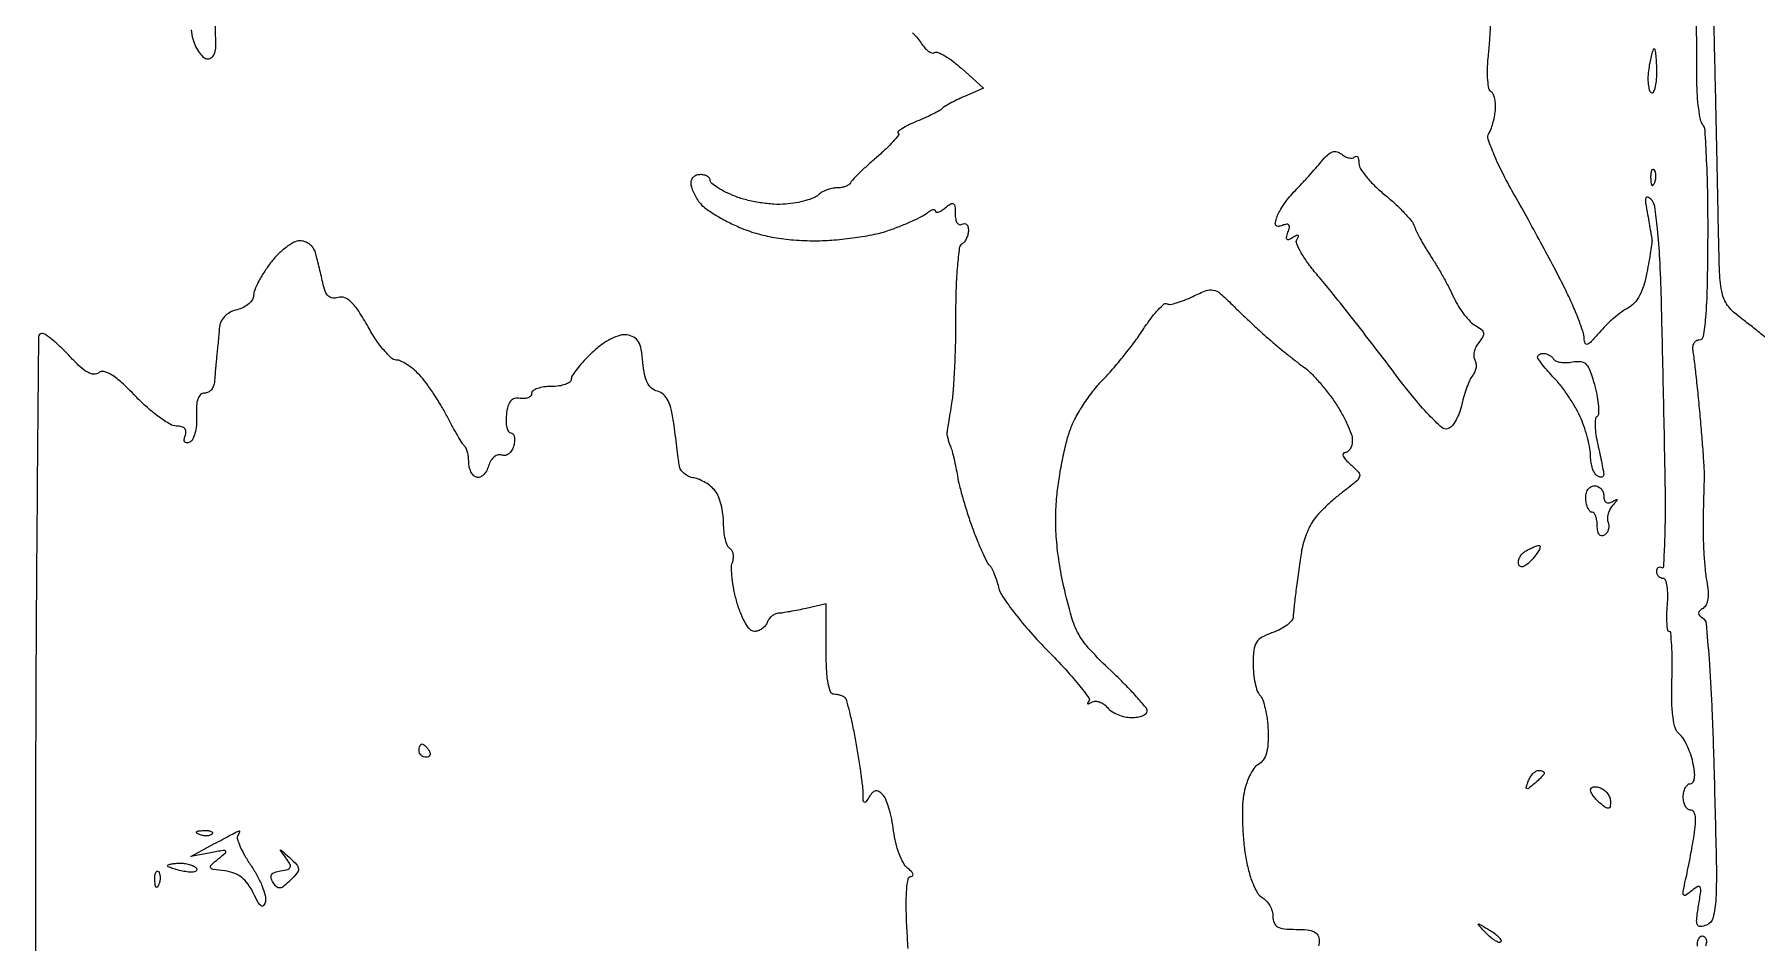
# Model space of a CAD drawing. Extents: x 0 to 102, y 0 to 135.
# Drawn here: x -0.01 to 22, y 86.46 to 98.07 of the extents above; entities that cross this region are included whole.
import ezdxf

# ---------------------------------------------------------------- set-up
doc = ezdxf.new("R2010")
doc.units = 0
doc.header["$MEASUREMENT"] = 0

msp = doc.modelspace()

# ---------------------------------------------------------------- linework, layer by layer
for points in [[(22.130493, 94.182888, 0.001125), (21.983093, 94.300527, 0.001137), (21.845021, 94.409701, 0.002739), (21.7422, 94.489715, -0.08686), (21.620075, 94.623011, -0.098169), (21.556956, 94.784456, -0.036833), (21.528137, 95.062305, -0.003126), (21.511272, 95.780875, 0.000928), (21.500572, 96.341881, 0.000353), (21.483636, 97.124553, 0.000349), (21.464035, 97.975234, 0.000427), (21.444474, 98.7705, -0.000319), (21.42625, 99.504967, -0.000426), (21.410695, 100.171952, -0.000297), (21.398456, 100.731427, -0.004389), (21.396002, 100.9278, -0.001677), (21.395936, 101.10588, -0.00023), (21.397216, 101.477421, -0.000264), (21.399167, 101.917539, -0.000223), (21.401684, 102.383051), (21.408468, 103.542202), (21.656169, 103.718581), (21.90387, 103.89496), (22.022662, 103.65923, -0.017515)], [(21.206612, 101.178816, -0.000076), (21.221642, 99.355609, -0.000035), (21.234118, 97.800358, -0.001457), (21.2358, 97.466559, 0.014721), (21.241549, 97.28448, 0.018373), (21.258058, 97.116125, 0.016823), (21.281509, 96.977961, 0.118568), (21.310205, 96.916659, -0.154155), (21.339445, 96.84081, -0.003722), (21.360238, 96.460306, -0.007783), (21.374479, 96.009529, -0.005172), (21.377413, 95.49225, -0.00365), (21.369546, 94.835079, -0.016141), (21.349612, 94.448717, -0.019456), (21.319656, 94.205881, -0.367623), (21.265452, 94.1598, 0.150265), (21.227447, 94.148115, 0.12377), (21.199105, 94.11631, 0.099373), (21.18513, 94.068349, 0.068774), (21.18807, 94.01175, -0.017998), (21.202329, 93.919427, -0.002019), (21.226324, 93.70838, -0.002449), (21.252642, 93.456894, -0.001985), (21.278479, 93.1869, -0.002632), (21.301669, 92.918436, -0.003395), (21.319995, 92.671633, -0.002589), (21.33287, 92.464727, -0.029724), (21.332669, 92.3832, 0.008173), (21.32927, 92.308617, 0.001292), (21.325367, 92.162035, 0.001434), (21.321709, 91.989247, 0.001253), (21.318854, 91.808497, 0.010811), (21.320456, 91.616337, 0.008605), (21.330234, 91.409176, 0.008716), (21.34595, 91.217487, 0.021555), (21.36595, 91.077935, -0.028103), (21.382112, 90.953585, -0.052975), (21.378798, 90.852549, -0.070983), (21.357227, 90.777637, -0.149889), (21.317766, 90.732613, 0.048312), (21.275045, 90.700129, 0.194078), (21.26132, 90.671032, 0.213269), (21.27218, 90.642432, 0.058588), (21.310828, 90.611774, -0.235036), (21.356537, 90.538138, -0.004679), (21.394807, 90.08621, -0.008532), (21.429662, 89.486523, -0.00323), (21.458637, 88.647857, -0.001557), (21.487763, 87.481184, -0.017755), (21.481471, 87.020649, -0.047038), (21.446966, 86.781297, -0.246627), (21.362031, 86.68461, -0.069734), (21.283339, 86.66642, -0.329103), (21.246132, 86.689128, -0.1267), (21.236916, 86.757026, -0.010932), (21.261351, 86.931672, 0.006867), (21.288303, 87.113516, 0.140488), (21.280321, 87.167895, 0.448928), (21.250122, 87.177302, 0.037139), (21.174459, 87.12372, -0.023417), (21.096754, 87.065428, -0.440281), (21.070212, 87.071719, -0.177606), (21.063621, 87.113337, -0.007191), (21.095746, 87.2649, 0.005685), (21.121521, 87.384726, 0.002816), (21.151644, 87.537338, 0.002794), (21.18111, 87.695974, 0.004088), (21.205122, 87.83595, 0.019384), (21.222395, 87.975722, 0.055544), (21.219777, 88.073399, 0.102301), (21.198972, 88.131907, 0.262077), (21.161139, 88.1532, -0.172045), (21.12461, 88.166153, -0.093867), (21.093523, 88.202902, -0.07429), (21.072493, 88.257673, -0.05463), (21.0654, 88.3224, -0.052004), (21.072152, 88.387138, -0.071896), (21.092226, 88.441897, -0.091877), (21.121868, 88.478692, -0.179231), (21.156722, 88.4916, 0.259711), (21.191116, 88.510757, 0.110681), (21.208972, 88.562223, 0.060204), (21.208395, 88.647212, 0.022293), (21.18792, 88.765341, 0.029151), (21.156638, 88.876428, 0.028584), (21.11248, 88.983877, 0.029821), (21.062838, 89.073315, 0.088191), (21.015531, 89.124891, -0.155771), (20.964998, 89.197328, -0.041406), (20.934252, 89.336582, -0.029728), (20.919022, 89.538996, -0.011094), (20.920883, 89.824152, 0.007978), (20.923883, 90.059364, 0.013291), (20.917984, 90.257373, 0.006905), (20.906637, 90.418821, 0.390389), (20.886276, 90.437502, -0.370248), (20.867146, 90.453853, -0.021231), (20.857821, 90.536835, -0.024107), (20.8555, 90.64606, -0.014407), (20.862743, 90.7758, 0.022792), (20.867805, 90.905514, 0.037594), (20.858855, 91.014795, 0.044703), (20.83923, 91.092881, 0.319013), (20.809217, 91.1142, -0.108167), (20.777849, 91.121066, -0.099656), (20.751151, 91.140518, -0.095556), (20.733249, 91.169589, -0.090603), (20.727, 91.203793, -0.07472), (20.731711, 91.235144, -0.151634), (20.745638, 91.255532, -0.187629), (20.766318, 91.26192, -0.121301), (20.79045, 91.254115, 0.569308), (20.815501, 91.267185, 0.003814), (20.829603, 91.565728, 0.008961), (20.837486, 91.929761, 0.005101), (20.834636, 92.370072, 0.000734), (20.82508, 92.896722, 0.000428), (20.812147, 93.528531, 0.000428), (20.79811, 94.161382, 0.000723), (20.78513, 94.691526, 0.005936), (20.766013, 95.197071, 0.013231), (20.736738, 95.580879, 0.01142), (20.700694, 95.866738, 0.160643), (20.654758, 95.957882, 0.099381), (20.610962, 95.987034, 0.461756), (20.587383, 95.974877, 0.094445), (20.584799, 95.912344, 0.009509), (20.609569, 95.764556, -0.001996), (20.630715, 95.649066, -0.002729), (20.648776, 95.544877, -0.001778), (20.663152, 95.457262, -0.031657), (20.665886, 95.4288, -0.045928), (20.664136, 95.399329, -0.001812), (20.647459, 95.292405, -0.003194), (20.626425, 95.165877, -0.002251), (20.601226, 95.023877, -0.029311), (20.561325, 94.859929, -0.049222), (20.506746, 94.729275, -0.060159), (20.438189, 94.632066, -0.090249), (20.356146, 94.568868, 0.040293), (20.27427, 94.517889, 0.017861), (20.174673, 94.438469, 0.017543), (20.074616, 94.346379, 0.022616), (19.989792, 94.254691, -0.010526), (19.889511, 94.140896, -0.113395), (19.839229, 94.106381, -0.420458), (19.810942, 94.119023, -0.083626), (19.799442, 94.179602, 0.075626), (19.784812, 94.263971, 0.011298), (19.726355, 94.426501, 0.012486), (19.647591, 94.616586, 0.010475), (19.554907, 94.814102, 0.00614), (19.434538, 95.049911, 0.002595), (19.267434, 95.363621, 0.002567), (19.08546, 95.696909, 0.00335), (18.915391, 95.999813, -0.011314), (18.761813, 96.283852, -0.019174), (18.647971, 96.529032, -0.015809), (18.572446, 96.72683, -0.225379), (18.580537, 96.799934, 0.049437), (18.606249, 96.852519, 0.019838), (18.631181, 96.928692, 0.0194), (18.651743, 97.013503, 0.023214), (18.664238, 97.094733, 0.038404), (18.666511, 97.171883, 0.044805), (18.65651, 97.24449, 0.050378), (18.636755, 97.302717, 0.148441), (18.609096, 97.334095, -0.210279), (18.581757, 97.373825, -0.025953), (18.567124, 97.480525, -0.027077), (18.563035, 97.615628, -0.019242), (18.572482, 97.766904, 0.007847), (18.588779, 97.95783, 0.003077), (18.605498, 98.221592, 0.003045)], [(1.991931, 98.123125, 0.033877), (2.015108, 98.0091, 0.041501), (2.050695, 97.911975, 0.052337), (2.099781, 97.829854, 0.061909), (2.154173, 97.773421, 0.171696), (2.205388, 97.7553, 0.175041), (2.258212, 97.774377, 0.139338), (2.292702, 97.824709, 0.075856), (2.308236, 97.913891, 0.023059), (2.304786, 98.0514, -0.042258), (2.30679, 98.202409, -0.060451)], [(11.211442, 98.085333, -0.043057), (11.269725, 98.029511, -0.040685), (11.318817, 97.963517, 0.03831), (11.36515, 97.90061, 0.057146), (11.415315, 97.854323, 0.074932), (11.461557, 97.830163, 0.225052), (11.496058, 97.834003, -0.247852), (11.538692, 97.836892, -0.028732), (11.626688, 97.791561, -0.029195), (11.73174, 97.720991, -0.019735), (11.843125, 97.629181), (12.120667, 97.381392), (11.876584, 97.273968, 0.009512), (11.780026, 97.22926, 0.011702), (11.691774, 97.183757, 0.010193), (11.619747, 97.142533, 0.07933), (11.5902, 97.117719, -0.088227), (11.559547, 97.092886, -0.009574), (11.478762, 97.050238, -0.011501), (11.379659, 97.003147, -0.009037), (11.270237, 96.95656, 0.01594), (11.166494, 96.910688, 0.029092), (11.085559, 96.865802, 0.033186), (11.03241, 96.826979, 0.440281), (11.031456, 96.805344, -0.378303), (11.033138, 96.77827, -0.016513), (10.967524, 96.699459, -0.021013), (10.875712, 96.604645, -0.012565), (10.759218, 96.499482, 0.006721), (10.637998, 96.392596, 0.009012), (10.531207, 96.292287, 0.006628), (10.444921, 96.206004, 0.088715), (10.4199, 96.16905, -0.148176), (10.398851, 96.144682, -0.053407), (10.357322, 96.124238, -0.04716), (10.304124, 96.110287, -0.04058), (10.24647, 96.1056, 0.05336), (10.184209, 96.098937, 0.038504), (10.117238, 96.078936, 0.03911), (10.055796, 96.049608, 0.065559), (10.01047, 96.01483, -0.102777), (9.954389, 95.978042, -0.025695), (9.850014, 95.942949, -0.025159), (9.723924, 95.914399, -0.022962), (9.5917, 95.897591, -0.036779), (9.443098, 95.89655, -0.021795), (9.266858, 95.916034, -0.02174), (9.091768, 95.951009, -0.03466), (8.94645, 95.997546, -0.019182), (8.824919, 96.051466, -0.02768), (8.722392, 96.108987, -0.026596), (8.64674, 96.162973, -0.228301), (8.6292, 96.199386, 0.164718), (8.619458, 96.228154, 0.095686), (8.591923, 96.252647, 0.076763), (8.550837, 96.2692, 0.057502), (8.5023, 96.2748, 0.082322), (8.454038, 96.2668, 0.094467), (8.413467, 96.243736, 0.103507), (8.386844, 96.209377, 0.120167), (8.378091, 96.16905, 0.071729), (8.386718, 96.118379, 0.027774), (8.412359, 96.051756, 0.026804), (8.448598, 95.981552, 0.029897), (8.490971, 95.918253, 0.072591), (8.559333, 95.851137, 0.019121), (8.686802, 95.765229, 0.018998), (8.841019, 95.677584, 0.018465), (9.002895, 95.601003, 0.030568), (9.215267, 95.52496, 0.026884), (9.444599, 95.471512, 0.024996), (9.694495, 95.440052, 0.019361), (9.968664, 95.430031, 0.019691), (10.212434, 95.440168, 0.014897), (10.478649, 95.469767, 0.015125), (10.727296, 95.512645, 0.033515), (10.912733, 95.563572, 0.010868), (11.06603, 95.620707, 0.011826), (11.212391, 95.682959, 0.011357), (11.334961, 95.741942, 0.055432), (11.399183, 95.784199, -0.033581), (11.440078, 95.813741, -0.081438), (11.47434, 95.828063, -0.181763), (11.496072, 95.825306, -0.278107), (11.5056, 95.8095, 0.341777), (11.516791, 95.79504, 0.144806), (11.542877, 95.795931, 0.064878), (11.583739, 95.815736, 0.027963), (11.6325, 95.8518, -0.028711), (11.701699, 95.90282, -0.291908), (11.735777, 95.903156, -0.236876), (11.755346, 95.871056, -0.020574), (11.7594, 95.772566, 0.044899), (11.765435, 95.705491, 0.097701), (11.784251, 95.657585, 0.175855), (11.812026, 95.636313, 0.21812), (11.844, 95.6403, -0.131946), (11.87614, 95.649933, -0.190139), (11.903749, 95.63995, -0.14379), (11.922371, 95.610405, -0.069308), (11.9286, 95.565686, -0.058884), (11.922412, 95.51332, -0.05055), (11.904094, 95.460917, -0.053046), (11.87712, 95.416252, -0.092246), (11.845174, 95.387226, 0.226036), (11.812114, 95.335943, 0.009097), (11.787196, 95.109971, 0.014409), (11.769809, 94.833555, 0.009501), (11.765032, 94.515083, -0.006062), (11.762278, 94.176102, -0.006001), (11.751311, 93.836141, -0.005905), (11.734632, 93.538937, -0.023031), (11.713712, 93.3561, 0.000331), (11.692388, 93.223386, 0.000463), (11.673508, 93.104679, 0.000277), (11.657746, 93.004623, 0.006103), (11.653523, 92.9754, 0.081437), (11.654271, 92.951471, 0.01498), (11.664105, 92.908249, 0.015735), (11.678867, 92.857886, 0.013746), (11.697388, 92.8062, -0.026103), (11.719161, 92.740362, -0.008714), (11.744246, 92.642023, -0.008646), (11.768282, 92.531975, -0.009757), (11.787463, 92.4255, 0.02281), (11.813637, 92.299194, 0.0082), (11.861982, 92.121997, 0.008115), (11.921387, 91.929257, 0.009532), (11.984094, 91.7487, 0.007879), (12.047986, 91.583526, 0.010829), (12.110941, 91.437282, 0.007745), (12.16768, 91.317893, 0.115897), (12.196843, 91.282553, -0.112823), (12.222364, 91.252004, -0.019325), (12.254284, 91.182885, -0.020207), (12.28591, 91.097197, -0.016817), (12.312706, 91.003848, 0.088491), (12.369075, 90.878441, 0.015197), (12.5233, 90.666624, 0.016139), (12.722214, 90.426598, 0.013792), (12.946602, 90.186634, -0.009631), (13.162923, 89.959121, -0.015795), (13.336046, 89.757434, -0.009589), (13.467314, 89.587798, -0.356557), (13.465238, 89.542325, 0.048297), (13.450327, 89.522049, 0.519928), (13.453839, 89.514213, 0.161049), (13.470561, 89.516379, 0.017705), (13.505264, 89.534605, -0.134312), (13.549884, 89.546092, -0.081458), (13.60389, 89.536397, -0.071293), (13.658822, 89.507623, -0.063388), (13.705973, 89.463569, 0.077571), (13.760641, 89.415306, 0.044411), (13.838893, 89.374603, 0.043082), (13.926974, 89.346896, 0.054719), (14.011659, 89.3376, 0.037816), (14.088686, 89.343434, 0.056696), (14.153715, 89.361044, 0.074465), (14.198115, 89.386844, 0.227758), (14.2128, 89.41741, 0.176254), (14.195222, 89.465728, 0.007894), (14.077249, 89.601975, 0.012453), (13.928158, 89.760631, 0.008508), (13.751351, 89.933641, -0.015859), (13.48065, 90.206431, -0.059586), (13.338697, 90.400796, -0.058426), (13.245186, 90.625057, -0.014856), (13.148023, 91.007775, -0.015759), (13.088628, 91.321004, -0.019551), (13.054062, 91.615631, -0.020814), (13.043981, 91.895005, -0.023679), (13.05814, 92.162395, -0.01381), (13.086721, 92.384686, -0.010656), (13.129709, 92.625293, -0.010801), (13.17955, 92.848477, -0.02522), (13.228764, 93.012353, -0.038461), (13.295254, 93.16162, -0.020278), (13.399026, 93.336121, -0.020057), (13.520382, 93.507136, -0.029086), (13.641794, 93.646853, 0.015604), (13.771429, 93.788153, 0.00912), (13.918226, 93.96496, 0.009114), (14.058832, 94.14746, 0.015259), (14.169422, 94.306462, -0.016547), (14.263442, 94.440902, -0.026834), (14.352938, 94.547795, -0.025213), (14.429496, 94.621985, -0.329406), (14.466648, 94.62507, 0.182937), (14.506809, 94.617276, 0.026212), (14.589935, 94.63609, 0.026923), (14.689998, 94.670233, 0.020022), (14.796477, 94.718129, -0.023397), (14.965386, 94.792741, -0.145539), (15.058713, 94.800234, -0.128371), (15.146799, 94.756123, -0.016641), (15.301654, 94.611021, 0.005703), (15.411501, 94.503484, 0.003398), (15.544577, 94.377869, 0.0034), (15.678904, 94.254482, 0.005874), (15.792517, 94.153943, 0.005441), (15.901448, 94.061857, 0.004342), (16.020827, 93.964878, 0.00439), (16.132939, 93.877007, 0.011047), (16.216552, 93.815543, -0.044453), (16.297988, 93.746859, -0.015037), (16.40395, 93.633396, -0.014821), (16.514137, 93.5003, -0.016484), (16.612237, 93.365444, -0.020072), (16.697657, 93.227917, -0.02139), (16.769846, 93.086814, -0.021572), (16.821193, 92.960818, -0.086172), (16.8354, 92.878994, -0.060081), (16.828141, 92.818804, -0.078857), (16.806746, 92.767835, -0.097033), (16.77506, 92.733704, -0.158575), (16.737855, 92.7216, 0.316752), (16.717717, 92.70742, 0.204445), (16.719484, 92.677785, 0.072092), (16.752759, 92.629851, 0.026404), (16.812292, 92.572441, -0.028944), (16.913792, 92.473562, -0.26282), (16.927174, 92.415517, -0.151442), (16.886292, 92.354197, -0.008699), (16.706004, 92.212891, 0.017663), (16.591679, 92.11993, 0.015246), (16.478277, 92.0146, 0.015509), (16.381301, 91.912728, 0.042328), (16.321525, 91.8333, 0.033891), (16.278529, 91.753232, 0.019452), (16.237241, 91.651674, 0.019369), (16.203533, 91.545903, 0.030412), (16.183747, 91.4526, 0.001463), (16.169246, 91.353457, 0.000743), (16.151556, 91.228674, 0.000738), (16.133688, 91.099883, 0.001104), (16.11849, 90.9873, 0.003164), (16.105197, 90.882053, 0.00308), (16.093111, 90.775697, 0.003037), (16.083633, 90.682105, 0.011465), (16.079401, 90.623349, -0.168297), (16.05991, 90.574897, -0.050296), (16.001033, 90.519566, -0.044169), (15.917738, 90.466695, -0.035481), (15.8202, 90.424723, 0.039529), (15.682737, 90.36425, 0.129168), (15.610663, 90.297055, 0.113964), (15.575996, 90.19797, 0.027409), (15.5664, 90.023044, 0.025766), (15.572918, 89.896647, 0.02849), (15.592416, 89.775827, 0.029568), (15.620755, 89.675804, 0.113025), (15.654966, 89.621274, -0.115241), (15.690161, 89.564625, -0.025125), (15.72172, 89.453294, -0.024912), (15.745858, 89.317694, -0.021627), (15.757844, 89.173796, -0.022817), (15.756863, 89.003825, -0.056183), (15.736559, 88.880858, -0.080504), (15.696261, 88.794489, -0.116364), (15.634407, 88.737795, 0.114661), (15.577921, 88.686371, 0.039503), (15.522205, 88.590173, 0.036783), (15.475476, 88.470575, 0.035067), (15.445879, 88.343503, 0.032971), (15.431576, 88.189841, 0.014514), (15.432011, 87.985556, 0.014291), (15.445013, 87.768169, 0.018616), (15.469975, 87.570394, 0.021793), (15.509697, 87.380639, 0.032398), (15.562221, 87.21929, 0.036899), (15.621628, 87.097321, 0.134191), (15.682524, 87.03744, -0.079871), (15.735194, 86.995746, -0.056213), (15.779758, 86.934557, -0.055684), (15.809985, 86.864225, -0.073799), (15.8202, 86.795396, 0.093108), (15.835584, 86.713499, 0.174503), (15.879306, 86.663335, 0.104777), (15.963453, 86.637344, 0.022703), (16.1163, 86.6304, -0.024071), (16.25998, 86.623479, -0.088364), (16.347333, 86.599064, -0.153019), (16.394822, 86.554602, -0.129371), (16.4124, 86.487803, -0.082555), (16.401263, 86.42081, -0.034094)], [(11.158105, 86.386574, -0.004064), (11.142148, 86.65155, -0.009467), (11.132842, 86.932722, -0.024059), (11.139774, 87.136783, -0.026961), (11.158887, 87.276478, -0.359631), (11.196075, 87.3072, 0.232104), (11.216449, 87.317196, 0.271817), (11.219155, 87.338264, 0.094262), (11.196382, 87.372198, 0.03016), (11.15098, 87.41295, -0.10365), (11.096606, 87.478421, -0.031775), (11.043561, 87.596263, -0.030282), (10.999525, 87.739177, -0.028967), (10.972287, 87.888494, 0.020151), (10.94789, 88.037014, 0.022562), (10.912281, 88.177508, 0.022601), (10.871508, 88.293311, 0.100756), (10.831953, 88.353087, 0.06266), (10.782877, 88.391194, 0.179254), (10.741051, 88.39882, 0.162606), (10.701614, 88.377439, 0.049551), (10.659822, 88.322759, -0.017398), (10.617628, 88.259517, -0.380483), (10.597592, 88.255027, -0.25996), (10.584468, 88.276172, -0.011464), (10.582325, 88.365767, 0.028437), (10.576817, 88.460906, 0.005437), (10.555127, 88.632727, 0.00578), (10.525273, 88.832962, 0.005291), (10.489966, 89.038464, 0.00661), (10.45135, 89.235069, 0.009477), (10.411536, 89.40813, 0.005847), (10.373901, 89.55147, 0.129959), (10.352436, 89.588364, 0.082583), (10.328052, 89.605795, 0.037169), (10.291424, 89.620488, 0.03549), (10.249515, 89.630578, 0.040438), (10.2084, 89.63406, -0.315592), (10.164452, 89.665107, -0.043803), (10.13448, 89.779239, -0.031147), (10.115394, 89.956954, -0.011178), (10.1097, 90.211609), (10.1097, 90.7888), (9.8559, 90.731775, -0.005715), (9.751244, 90.709514, -0.005807), (9.646659, 90.689775, -0.005662), (9.555345, 90.674702, -0.023705), (9.499991, 90.668875, 0.094615), (9.457721, 90.658255, 0.062518), (9.415161, 90.631591, 0.060055), (9.378758, 90.593769, 0.070089), (9.354596, 90.5502, -0.083239), (9.329185, 90.507079, -0.065975), (9.289198, 90.470535, -0.066312), (9.241309, 90.445831, -0.086168), (9.19275, 90.4374, -0.213815), (9.138761, 90.461593, -0.048127), (9.077826, 90.544809, -0.040293), (9.018524, 90.665923, -0.025453), (8.96842, 90.815172, -0.018858), (8.931515, 90.969122, -0.021296), (8.908049, 91.119314, -0.021114), (8.899037, 91.247526, -0.098912), (8.91143, 91.320063, 0.065178), (8.924028, 91.372395, 0.071493), (8.922115, 91.424528, 0.080717), (8.906536, 91.468499, 0.129626), (8.879305, 91.497184, -0.158682), (8.848027, 91.534131, -0.035946), (8.822166, 91.61326, -0.033774), (8.804341, 91.713201, -0.027251), (8.7984, 91.822123, 0.033735), (8.790616, 91.93736, 0.029264), (8.767336, 92.056228, 0.03037), (8.733288, 92.161565, 0.072075), (8.69265, 92.232994, 0.055538), (8.639873, 92.287191, 0.036302), (8.568547, 92.337591, 0.036338), (8.490817, 92.377068, 0.056332), (8.418672, 92.398185, -0.066176), (8.353108, 92.418779, -0.065478), (8.294941, 92.45584, -0.071235), (8.252656, 92.503042, -0.114518), (8.233698, 92.553372, -0.00029), (8.224172, 92.625331, -0.000054), (8.206734, 92.75775, -0.000058), (8.186378, 92.9126, -0.000052), (8.165421, 93.072291, 0.020639), (8.132694, 93.261073, 0.0599), (8.089509, 93.386098, 0.092551), (8.031468, 93.464573, 0.124037), (7.954212, 93.507039, -0.111504), (7.8793, 93.545836, -0.100898), (7.825085, 93.614306, -0.069979), (7.788849, 93.720486, -0.026815), (7.767717, 93.875448, 0.023666), (7.746168, 94.041263, 0.087304), (7.710008, 94.1401, 0.134113), (7.651876, 94.197524, 0.092951), (7.56392, 94.227382, 0.107436), (7.474464, 94.220916, 0.045387), (7.361902, 94.176358, 0.03983), (7.239716, 94.101907, 0.031133), (7.11977, 94.00309, 0.017176), (7.017465, 93.900721, 0.022084), (6.931081, 93.799521, 0.020647), (6.867587, 93.710795, 0.145984), (6.8526, 93.660558, -0.240384), (6.834409, 93.624906, -0.069128), (6.778046, 93.594906, -0.053006), (6.696009, 93.57438, -0.03483), (6.5988, 93.5676, 0.033046), (6.501581, 93.561168, 0.050721), (6.419554, 93.541659, 0.065641), (6.362948, 93.513194, 0.248367), (6.345, 93.479291, -0.178556), (6.333325, 93.44764, -0.115289), (6.30151, 93.424226, -0.086169), (6.253597, 93.412856, -0.056917), (6.19695, 93.415841, 0.103541), (6.127574, 93.413066, 0.157541), (6.076854, 93.381348, 0.110034), (6.042551, 93.315499, 0.036642), (6.022131, 93.20805, 0.033284), (6.017847, 93.118908, 0.053996), (6.0274, 93.043741, 0.074249), (6.048083, 92.992336, 0.266034), (6.07766, 92.9754, -0.221666), (6.105558, 92.962393, -0.115635), (6.123236, 92.927417, -0.077724), (6.127608, 92.874622, -0.045844), (6.117244, 92.812054, -0.067869), (6.092561, 92.752229, -0.094712), (6.054672, 92.708653, -0.115444), (6.009516, 92.687594, -0.144214), (5.963607, 92.691272, 0.155877), (5.916271, 92.69398, 0.108758), (5.868206, 92.669638, 0.085813), (5.825864, 92.620788, 0.058969), (5.795564, 92.553861, -0.053122), (5.766418, 92.487434, -0.073654), (5.726266, 92.436406, -0.094244), (5.681855, 92.407992, -0.177576), (5.639871, 92.406743, -0.128284), (5.602153, 92.431289, -0.067773), (5.570255, 92.47758, -0.060409), (5.548636, 92.537296, -0.056729), (5.5413, 92.60175, 0.029401), (5.537464, 92.666925, 0.032982), (5.526, 92.728694, 0.035006), (5.509308, 92.77916, 0.125473), (5.489215, 92.8062, -0.08222), (5.460786, 92.838312, -0.006556), (5.401553, 92.935479, -0.008735), (5.334067, 93.054206, -0.006586), (5.263932, 93.1869, 0.016351), (5.18446, 93.330403, 0.012572), (5.088776, 93.48181, 0.012756), (4.992047, 93.618965, 0.029339), (4.910872, 93.71565, 0.029905), (4.833287, 93.788498, 0.031659), (4.748968, 93.850085, 0.033399), (4.670087, 93.893256, 0.108926), (4.612285, 93.906, -0.19344), (4.552544, 93.930011, -0.026461), (4.458741, 94.029984, -0.02724), (4.355836, 94.166425, -0.019907), (4.256301, 94.328074, 0.015533), (4.134658, 94.529554, 0.05511), (4.039385, 94.646328, 0.099549), (3.955541, 94.701009, 0.173404), (3.873539, 94.703968, -0.100371), (3.802463, 94.696315, -0.170137), (3.748651, 94.720985, -0.113651), (3.70778, 94.783701, -0.032938), (3.675055, 94.895243, 0.002429), (3.651831, 94.997001, 0.001942), (3.625846, 95.106437, 0.001963), (3.601007, 95.207531, 0.004972), (3.581936, 95.28075, 0.092785), (3.554625, 95.337319, 0.074421), (3.506825, 95.38531, 0.073542), (3.446451, 95.41767, 0.086513), (3.382604, 95.4288, 0.123894), (3.306714, 95.409702, 0.038346), (3.206781, 95.345688, 0.035704), (3.10193, 95.254143, 0.032528), (3.007605, 95.145865, 0.020272), (2.924998, 95.02794, 0.022463), (2.855193, 94.907591, 0.022556), (2.80533, 94.80045, 0.097931), (2.7918, 94.732036, -0.142254), (2.776118, 94.67803, -0.072542), (2.729672, 94.623999, -0.062776), (2.661187, 94.578093, -0.054863), (2.5803, 94.54806, 0.058227), (2.487868, 94.513032, 0.08475), (2.418501, 94.460557, 0.090829), (2.37369, 94.391088, 0.077447), (2.353183, 94.306238, -0.001842), (2.345872, 94.221677, -0.00117), (2.336764, 94.123239, -0.001175), (2.327371, 94.026658, -0.002177), (2.319219, 93.9483, 0.003653), (2.311585, 93.872745, 0.002372), (2.303813, 93.785313, 0.002385), (2.297038, 93.699882, 0.00453), (2.292536, 93.63105, -0.077339), (2.280444, 93.574489, -0.085774), (2.251925, 93.52649, -0.094698), (2.211731, 93.494336, -0.122072), (2.16599, 93.483, 0.183404), (2.114769, 93.463558, 0.126886), (2.079778, 93.411615, 0.072342), (2.061939, 93.321753, 0.024638), (2.061637, 93.188371, -0.032354), (2.059567, 93.071355, -0.044511), (2.041643, 92.967763, -0.0523), (2.011784, 92.889575, -0.185868), (1.972656, 92.85428, -0.08839), (1.934126, 92.846866, -0.253591), (1.910781, 92.859108, -0.188898), (1.904059, 92.889489, -0.052736), (1.91686, 92.937408, 0.092601), (1.926507, 92.989909, 0.182746), (1.911611, 93.028956, 0.151362), (1.87164, 93.053156, 0.058834), (1.806801, 93.061397, -0.132698), (1.723889, 93.08459, -0.023303), (1.587494, 93.174576, -0.023833), (1.433577, 93.298397, -0.019424), (1.280835, 93.444725, 0.013854), (1.104321, 93.617637, 0.045266), (0.974986, 93.717378, 0.080286), (0.879132, 93.758609, 0.239084), (0.811454, 93.743235, -0.198924), (0.749352, 93.724025, -0.106052), (0.671345, 93.7485, -0.05933), (0.571952, 93.821559, -0.018968), (0.442683, 93.952108, 0.01512), (0.333531, 94.064049, 0.020123), (0.227421, 94.158539, 0.017812), (0.13511, 94.228959, 0.155244), (0.086577, 94.2444, 0.411644), (0.041795, 94.200009, 0.000156), (0.020518, 91.687957, 0.001585), (0.004563, 88.489355, 0.0005), (0.000656, 83.7117, 0.000538)], [(21.246246, 86.415088, -0.06821), (21.252707, 86.48435, -0.10461), (21.273793, 86.52941, -0.235369), (21.306682, 86.5458, -0.169385), (21.337423, 86.535078, -0.150406), (21.356648, 86.507041, -0.106883), (21.360479, 86.464355, -0.060818), (21.347857, 86.413853, 0.102687)]]:
    msp.add_lwpolyline(points, format="xyb")
for points in [[(20.694302, 97.8822, 0.323299), (20.679816, 97.87174, 0.013209), (20.660106, 97.806552, 0.018714), (20.640655, 97.723393, 0.011655), (20.623807, 97.624675, 0.027275), (20.614499, 97.52288, 0.036223), (20.617821, 97.43, 0.039397), (20.631655, 97.356858, 0.190128), (20.656505, 97.323582, 0.409969), (20.683428, 97.329732, 0.075366), (20.706292, 97.381258, 0.044643), (20.722005, 97.468617, 0.022189), (20.727, 97.581107, 0.01019), (20.724647, 97.696549, 0.016855), (20.717395, 97.793754, 0.010858), (20.7073, 97.871037, 0.370475)], [(16.699835, 96.535791, 0.053022), (16.745594, 96.505366, 0.068403), (16.79305, 96.488352, 0.08392), (16.834869, 96.48667, 0.166039), (16.864334, 96.501134, -0.198133), (16.885286, 96.50985, -0.248346), (16.903648, 96.5002, -0.111432), (16.916174, 96.468672, -0.039073), (16.92, 96.419787, 0.143866), (16.940423, 96.350278, 0.028972), (17.017112, 96.244979, 0.028403), (17.124032, 96.128863, 0.023222), (17.250596, 96.017099, -0.016794), (17.380757, 95.905102, -0.018633), (17.498507, 95.788294, -0.018312), (17.590982, 95.681905, -0.085671), (17.63031, 95.611263, 0.031696), (17.660262, 95.540505, 0.009724), (17.7142, 95.437719, 0.009688), (17.779194, 95.324751, 0.010467), (17.846919, 95.2173, -0.011816), (17.919891, 95.100828, -0.007165), (18.000949, 94.959825, -0.007176), (18.07742, 94.817506, -0.012538), (18.136078, 94.69719, 0.030904), (18.193832, 94.589001, 0.027399), (18.266651, 94.484124, 0.028401), (18.342868, 94.396957, 0.071453), (18.409727, 94.345827, -0.037184), (18.485955, 94.295389, -0.18095), (18.512739, 94.252083, -0.185066), (18.504213, 94.202449, -0.039173), (18.45267, 94.129393, 0.056029), (18.415203, 94.072304, 0.059926), (18.392368, 94.009577, 0.06734), (18.38678, 93.950901, 0.129223), (18.4005, 93.906, -0.10227), (18.41611, 93.863203, -0.068932), (18.416541, 93.811041, -0.065375), (18.40239, 93.757833, -0.071896), (18.375252, 93.711944, 0.060785), (18.339794, 93.654905, 0.018625), (18.300445, 93.561185, 0.018338), (18.263847, 93.45206, 0.019106), (18.235899, 93.342017, -0.035707), (18.205239, 93.236147, -0.039564), (18.160615, 93.139449, -0.043194), (18.109577, 93.06449, -0.130807), (18.05999, 93.028597, -0.279924), (17.980203, 93.043071, -0.021311), (17.815905, 93.201738, -0.020783), (17.603535, 93.44453, -0.008141), (17.330328, 93.79596, 0.002936), (17.072662, 94.134616, 0.002698), (16.803721, 94.479945, 0.002695), (16.560538, 94.785347, 0.008892), (16.395611, 94.982898, -0.019395), (16.275688, 95.132834, -0.028623), (16.183555, 95.273882, -0.027866), (16.124259, 95.391875, -0.245653), (16.128314, 95.448239, 0.039659), (16.146743, 95.484136, 0.419353), (16.140969, 95.497827, 0.216027), (16.1197, 95.496806, 0.020016), (16.072695, 95.470293, -0.034823), (16.021449, 95.443356, -0.325597), (15.998477, 95.448378, -0.253186), (15.992377, 95.47442, -0.025144), (16.013015, 95.537513, 0.038086), (16.031351, 95.598899, 0.225835), (16.023917, 95.63064, 0.270963), (15.996239, 95.641289, 0.051162), (15.941832, 95.626572, -0.057115), (15.885858, 95.612142, -0.296845), (15.858355, 95.625054, -0.196841), (15.852156, 95.662041, -0.028844), (15.873633, 95.736631, -0.046933), (15.907292, 95.809673, -0.019945), (15.965088, 95.900743, -0.019526), (16.034936, 95.993692, -0.024212), (16.107242, 96.074182, 0.006996), (16.186582, 96.156609, 0.004274), (16.278007, 96.255981, 0.004283), (16.366913, 96.355995, 0.007585), (16.438251, 96.44019, -0.030684), (16.51711, 96.524991, -0.102848), (16.581253, 96.564792, -0.156699), (16.639968, 96.567114, -0.105736)], [(20.693513, 96.336487, 0.296942), (20.674997, 96.340397, 0.208169), (20.659376, 96.324954, 0.077125), (20.650009, 96.284347, 0.028489), (20.649079, 96.22545, 0.018894), (20.654074, 96.162311, 0.168741), (20.66603, 96.137628, 0.470617), (20.681448, 96.139087, 0.054073), (20.700191, 96.174337, 0.051402), (20.713392, 96.220603, 0.05415), (20.716558, 96.267772, 0.060344), (20.709861, 96.308829, 0.126455)], [(19.283807, 93.9906, -0.07944), (19.317611, 93.985195, -0.053403), (19.353329, 93.969082, -0.052591), (19.385472, 93.94537, -0.069248), (19.408688, 93.917346, 0.164827), (19.439632, 93.89178, 0.053627), (19.497763, 93.876525, 0.046691), (19.570618, 93.872428, 0.037954), (19.648347, 93.88125, -0.075583), (19.754869, 93.885301, -0.179453), (19.824585, 93.850062, -0.104651), (19.877349, 93.761863, -0.017439), (19.935233, 93.571855, -0.018981), (19.965983, 93.436181, -0.028193), (19.981597, 93.315381, -0.027186), (19.983297, 93.219992, -0.250203), (19.963175, 93.185401, 0.234966), (19.942252, 93.151706, 0.029975), (19.939251, 93.063897, 0.029969), (19.948827, 92.952409, 0.020644), (19.972389, 92.827801, -0.003807), (20.000788, 92.701136, -0.004781), (20.025085, 92.583319, -0.003859), (20.043741, 92.484235, -0.037243), (20.048182, 92.441657, -0.156972), (20.041926, 92.420059, -0.198617), (20.024756, 92.408678, -0.129354), (19.997881, 92.410403, -0.058122), (19.9656, 92.4255, -0.12628), (19.933092, 92.459295, -0.046679), (19.905851, 92.520053, -0.042547), (19.887252, 92.595036, -0.039545), (19.881, 92.673961, 0.044092), (19.872595, 92.769089, 0.017918), (19.845201, 92.896312, 0.017565), (19.80579, 93.031812, 0.021392), (19.759131, 93.155418, 0.027986), (19.696827, 93.281271, 0.016597), (19.609455, 93.424155, 0.016582), (19.512524, 93.561321, 0.027298), (19.420731, 93.669658, -0.009329), (19.337777, 93.760717, -0.013277), (19.267806, 93.844869, -0.009245), (19.213248, 93.916846, -0.158844), (19.2042, 93.944608, -0.168916), (19.210302, 93.962154, -0.094671), (19.227585, 93.97709, -0.075342), (19.253356, 93.987189, -0.055831)], [(19.928558, 92.2986, -0.107615), (19.974967, 92.288494, -0.099576), (20.014468, 92.259856, -0.095713), (20.040952, 92.217059, -0.091076), (20.0502, 92.166707, 0.069806), (20.057282, 92.116226, 0.175017), (20.078734, 92.086512, 0.193826), (20.112449, 92.079111, 0.087002), (20.15595, 92.094518, -0.009566), (20.209652, 92.123496, -0.516975), (20.218425, 92.118945, -0.219039), (20.213769, 92.10353, -0.005304), (20.162561, 92.046902, 0.064424), (20.127734, 91.997821, 0.056748), (20.104722, 91.939373, 0.059781), (20.096333, 91.88081, 0.097627), (20.104879, 91.831548, -0.0855), (20.113901, 91.786066, -0.078982), (20.107612, 91.738844, -0.081466), (20.087345, 91.697166, -0.100851), (20.055967, 91.667665, -0.167716), (20.020389, 91.659662, -0.204673), (19.990941, 91.676323, -0.117999), (19.971648, 91.719847, -0.045615), (19.9656, 91.786007, 0.036398), (19.960737, 91.85272, 0.054965), (19.946037, 91.909031, 0.072009), (19.924525, 91.947586, 0.233639), (19.899003, 91.9602, -0.218405), (19.872549, 91.972334, -0.068155), (19.848225, 92.009902, -0.053734), (19.829417, 92.064613, -0.037158), (19.819661, 92.1294, -0.066491), (19.823488, 92.195765, -0.095658), (19.84532, 92.250247, -0.115555), (19.88202, 92.285751, -0.135509)], [(19.224522, 91.535905, -0.457151), (19.236512, 91.522612, -0.084017), (19.225696, 91.486537, -0.042744), (19.192493, 91.431693, -0.019574), (19.14058, 91.366026, -0.030954), (19.078223, 91.301716, -0.085808), (19.025289, 91.267957, -0.181464), (18.986607, 91.266505, -0.23613), (18.961897, 91.29121, -0.119496), (18.958336, 91.333553, -0.076389), (18.973305, 91.38086, -0.069452), (19.003877, 91.425776, -0.067561), (19.045839, 91.461089, -0.021084), (19.094869, 91.489325, -0.020955), (19.146202, 91.513393, -0.021351), (19.192739, 91.530582, -0.07274)], [(4.944107, 88.9992, -0.151918), (4.961935, 88.993655, -0.038439), (4.985814, 88.974349, -0.035638), (5.010943, 88.946983, -0.029505), (5.0337, 88.9146, -0.082592), (5.046941, 88.882274, -0.161196), (5.044309, 88.854851, -0.182303), (5.026421, 88.836623, -0.108972), (4.996393, 88.83, -0.093332), (4.962193, 88.83644, -0.09642), (4.933118, 88.854851, -0.099167), (4.913658, 88.88232, -0.105053), (4.9068, 88.9146, -0.042167), (4.909536, 88.946989, -0.061769), (4.917759, 88.974349, -0.081139), (4.929841, 88.992901, -0.210953)], [(19.213251, 88.6608, -0.040372), (19.242178, 88.658461, -0.05972), (19.266608, 88.651417, -0.078541), (19.283215, 88.64108, -0.217663), (19.2888, 88.628859, -0.172995), (19.282447, 88.611048, -0.015689), (19.250954, 88.574891, -0.018888), (19.209313, 88.533277, -0.013646), (19.159963, 88.489993, -0.008807), (19.087231, 88.431762, -0.27071), (19.065084, 88.428895, -0.389672), (19.057392, 88.445771, -0.012731), (19.084415, 88.521934, -0.0442), (19.110391, 88.575063, -0.05126), (19.144242, 88.620008, -0.058677), (19.18046, 88.650864, -0.148172)], [(20.0079, 88.437594, -0.080255), (20.056411, 88.409393, -0.06554), (20.097523, 88.365541, -0.066583), (20.125319, 88.313342, -0.089319), (20.1348, 88.26069, -0.040905), (20.129647, 88.197807, -0.317246), (20.11009, 88.177955, -0.200989), (20.076189, 88.185473, -0.019452), (20.0079, 88.2378, -0.030499), (19.959334, 88.283381, -0.033474), (19.918277, 88.333209, -0.035603), (19.889473, 88.380075, -0.120558), (19.881, 88.414704, -0.21403), (19.891394, 88.437874, -0.138104), (19.918277, 88.450957, -0.088276), (19.959279, 88.451054, -0.048206)], [(2.606443, 87.890243, -0.438012), (2.612226, 87.887167, -0.134045), (2.612113, 87.87601, -0.049544), (2.603988, 87.855409, -0.019728), (2.589034, 87.828932, 0.22067), (2.583685, 87.784271, 0.025172), (2.620923, 87.686972, 0.02664), (2.680224, 87.569972, 0.018619), (2.758748, 87.444617, -0.025546), (2.838155, 87.313862, -0.028674), (2.900492, 87.180534, -0.029741), (2.939714, 87.062399, -0.117357), (2.941802, 86.986334, -0.093903), (2.92015, 86.934173, -0.42487), (2.891154, 86.9287, -0.112802), (2.851188, 86.973433, -0.01254), (2.78762, 87.0957, 0.044172), (2.717265, 87.212367, 0.07043), (2.636189, 87.295717, 0.075791), (2.539839, 87.349271, 0.060507), (2.424129, 87.376993, -0.00844), (2.273713, 87.396835, -0.234941), (2.242145, 87.418878, -0.345207), (2.24748, 87.450907, -0.014713), (2.340154, 87.530806, 0.008944), (2.434, 87.609847, 0.467136), (2.433559, 87.630731, 0.214326), (2.40359, 87.638493, 0.004106), (2.2419, 87.609562), (1.9881, 87.561996), (2.2842, 87.721541, -0.001202), (2.399558, 87.783341, -0.001781), (2.501, 87.83691, -0.000785), (2.587866, 87.882213, -0.035575)], [(2.15025, 87.892721, -0.028489), (2.209147, 87.891791, -0.077125), (2.249754, 87.882424, -0.208169), (2.265197, 87.866803, -0.296942), (2.261287, 87.848288, -0.126455), (2.233629, 87.831939, -0.060344), (2.192572, 87.825242, -0.05415), (2.145403, 87.828408, -0.051402), (2.099137, 87.841609, -0.054073), (2.063887, 87.860352, -0.470617), (2.062428, 87.87577, -0.168741), (2.087111, 87.887726, -0.018894)], [(3.252669, 87.545893, -0.02161), (3.343133, 87.455811, -0.18034), (3.364597, 87.403214, -0.183508), (3.346194, 87.3499, -0.022517), (3.261508, 87.257222, -0.022179), (3.179082, 87.181801, -0.14462), (3.128119, 87.159684, -0.225701), (3.085751, 87.173808, -0.06157), (3.040092, 87.23003, -0.073395), (3.015095, 87.28714, -0.215726), (3.021726, 87.328522, -0.166533), (3.059918, 87.357976, -0.041849), (3.137308, 87.377181, 0.030105), (3.227608, 87.397354, 0.233969), (3.258584, 87.425619, 0.228687), (3.255275, 87.467871, 0.028836), (3.203222, 87.546381, -0.001481), (3.134088, 87.639205, -0.619268), (3.136937, 87.64479, -0.183706), (3.149327, 87.639938, -0.000868)], [(1.856207, 87.4764, -0.040387), (1.922342, 87.471049, -0.04303), (1.985319, 87.455139, -0.047181), (2.036451, 87.431826, -0.124427), (2.065147, 87.404021, -0.332306), (2.063063, 87.380424, -0.162929), (2.035363, 87.364636, -0.068119), (1.978153, 87.361257, -0.027972), (1.90094, 87.371583, -0.014046), (1.820858, 87.389237, -0.022106), (1.753376, 87.409321, -0.017898), (1.701637, 87.429344, -0.299976), (1.692, 87.443962, -0.323762), (1.70115, 87.456612, -0.03084), (1.740236, 87.466871, -0.030172), (1.793264, 87.474058, -0.018597)], [(1.573912, 87.368887, -0.126455), (1.590261, 87.341229, -0.060344), (1.596958, 87.300172, -0.05415), (1.593792, 87.253003, -0.051402), (1.580591, 87.206737, -0.054073), (1.561848, 87.171487, -0.470617), (1.54643, 87.170028, -0.168741), (1.534474, 87.194711, -0.018894), (1.529479, 87.25785, -0.028489), (1.530409, 87.316747, -0.077125), (1.539776, 87.357354, -0.208169), (1.555397, 87.372797, -0.296942)], [(18.587003, 86.621907, -0.024195), (18.655608, 86.576052, -0.042367), (18.706833, 86.530918, -0.056956), (18.735942, 86.492632, -0.342991), (18.733038, 86.469438, -0.289503), (18.707882, 86.463765, -0.049795), (18.661561, 86.485646, -0.040938), (18.60543, 86.525943, -0.025624), (18.546536, 86.58144, -0.001428), (18.447473, 86.685459, -0.406252), (18.447623, 86.696432, -0.342804), (18.459642, 86.697941, -0.001303)]]:
    msp.add_lwpolyline(points, format="xyb", close=True)

doc.saveas('drawing.dxf')
